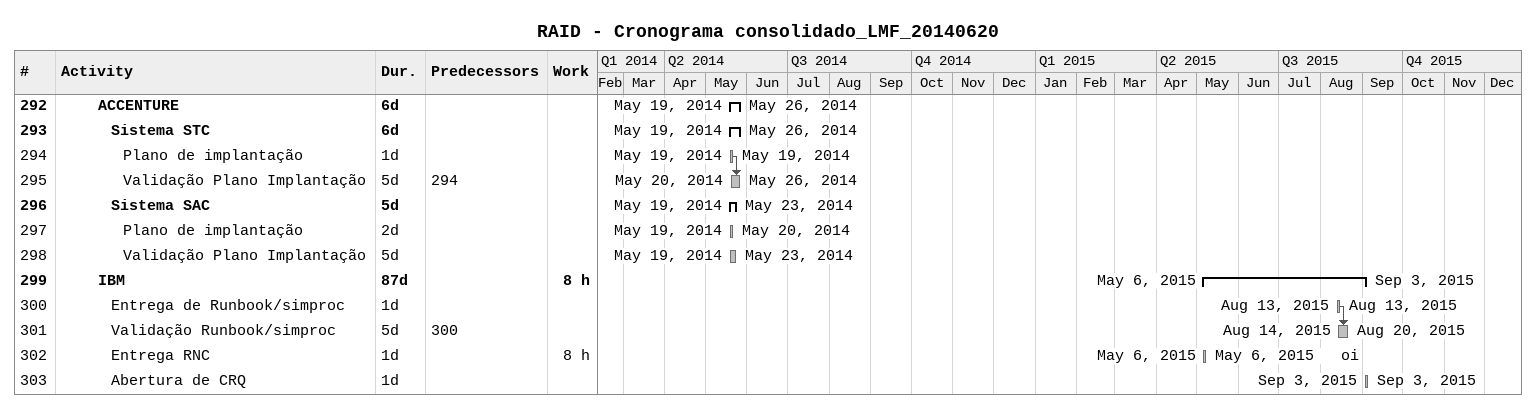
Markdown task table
RAID - Cronograma consolidado_LMF_20140620

| ID | Level | Task | Duration | Start | Finish | Predecessors | Resources | Work (h) |
|---|---|---|---|---|---|---|---|---|
| 292 | 4 | **ACCENTURE** | 6d | 2014-05-19 | 2014-05-26 |  |  |  |
| 293 | 5 | **Sistema STC** | 6d | 2014-05-19 | 2014-05-26 |  |  |  |
| 294 | 6 | Plano de implantação | 1d | 2014-05-19 | 2014-05-19 |  |  |  |
| 295 | 6 | Validação Plano Implantação | 5d | 2014-05-20 | 2014-05-26 | 294 |  |  |
| 296 | 5 | **Sistema SAC** | 5d | 2014-05-19 | 2014-05-23 |  |  |  |
| 297 | 6 | Plano de implantação | 2d | 2014-05-19 | 2014-05-20 |  |  |  |
| 298 | 6 | Validação Plano Implantação | 5d | 2014-05-19 | 2014-05-23 |  |  |  |
| 299 | 4 | **IBM** | 87d | 2015-05-06 | 2015-09-03 |  |  | 8 |
| 300 | 5 | Entrega de Runbook/simproc | 1d | 2015-08-13 | 2015-08-13 |  |  |  |
| 301 | 5 | Validação Runbook/simproc | 5d | 2015-08-14 | 2015-08-20 | 300 |  |  |
| 302 | 5 | Entrega RNC | 1d | 2015-05-06 | 2015-05-06 |  | oi | 8 |
| 303 | 5 | Abertura de CRQ | 1d | 2015-09-03 | 2015-09-03 |  |  |  |
